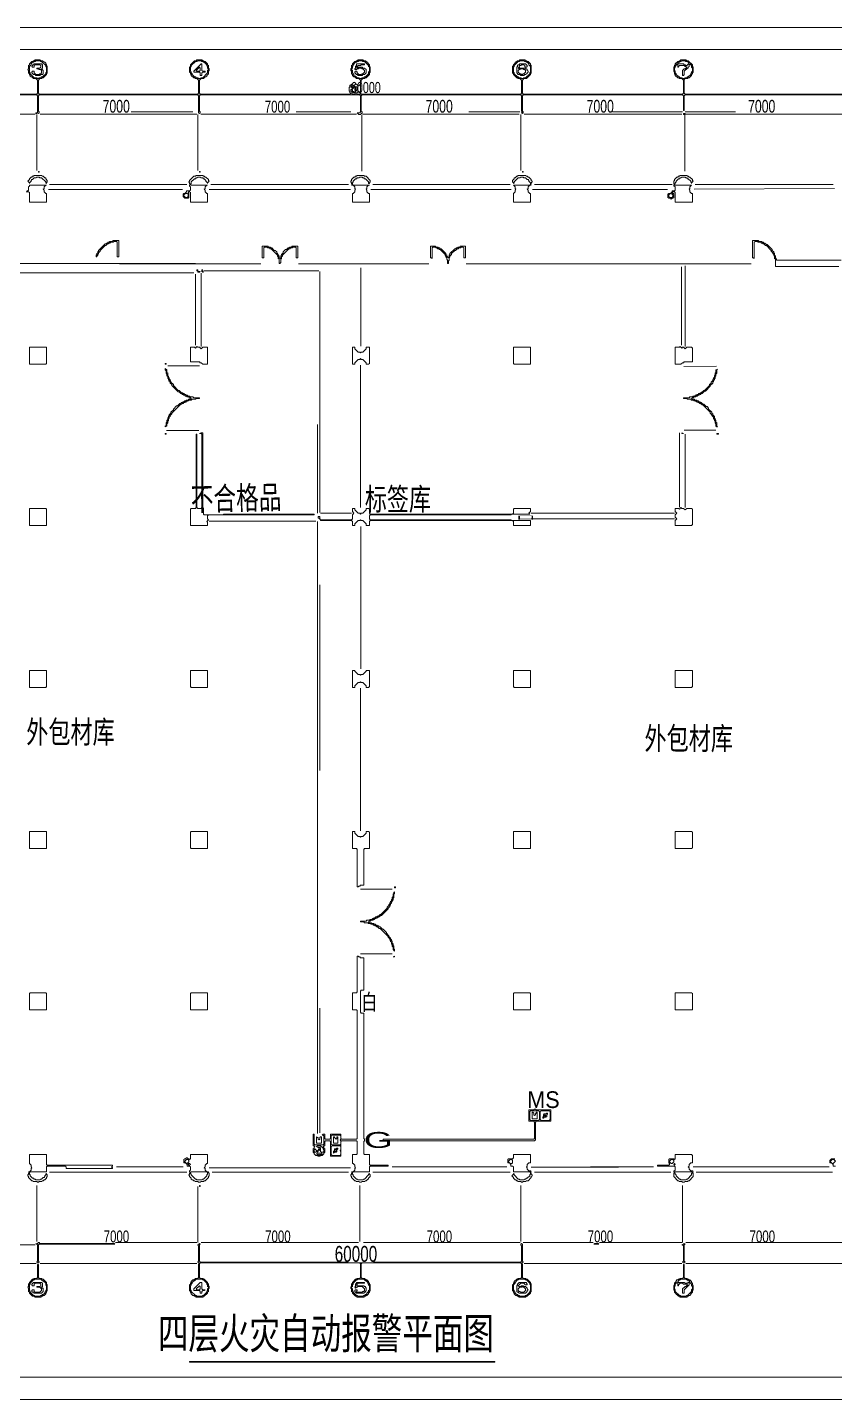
# Model space of a CAD drawing. Extents: x 67 to 3049, y 50 to 1736.
# Drawn here: x 1149 to 2141, y 50 to 1736 of the extents above; entities that cross this region are included whole.
import ezdxf

# ---------------------------------------------------------------- set-up
doc = ezdxf.new("R2010")
doc.units = 0
for name, color, linetype, lineweight in [('OCR_TEXT', 6, 'Continuous', 0), ('TRACE_CURVE', 6, 'Continuous', 0), ('TRACE_STRAIGHT', 5, 'Continuous', 0), ('TRACE_TEXT_SYMBOL', 6, 'Continuous', 0)]:
    doc.layers.add(name, color=color, linetype=linetype, lineweight=lineweight)
doc.styles.add('wqy-unicode', font='wqy-unicode.lff')

msp = doc.modelspace()

# ---------------------------------------------------------------- linework, layer by layer
at = {"layer": 'TRACE_CURVE', "color": 6}
for points in [[(1354, 1695), (1349, 1690), (1349, 1688), (1348, 1687), (1348, 1681), (1349, 1680), (1349, 1679), (1350, 1678), (1350, 1677), (1353, 1674), (1354, 1674), (1355, 1673), (1357, 1673), (1359, 1671), (1359, 1655), (1358, 1654), (1163, 1654), (1162, 1655), (1162, 1671), (1164, 1673), (1166, 1673), (1167, 1674), (1168, 1674), (1172, 1678), (1172, 1679), (1173, 1680), (1173, 1688), (1172, 1689), (1172, 1690), (1171, 1691), (1171, 1692), (1170, 1693), (1169, 1693), (1167, 1695), (1165, 1695), (1164, 1696), (1158, 1696), (1157, 1695), (1156, 1695), (1155, 1694), (1154, 1694), (1151, 1691), (1151, 1690), (1150, 1689), (1150, 1685), (1149, 1684), (1150, 1683), (1150, 1680), (1151, 1679), (1151, 1678), (1152, 1677), (1152, 1676), (1153, 1675), (1154, 1675), (1156, 1673), (1159, 1673), (1161, 1671), (1161, 1655), (1160, 1654), (964, 1654)], [(1561, 1696), (1555, 1696), (1554, 1695), (1553, 1695), (1552, 1694), (1551, 1694), (1548, 1691), (1548, 1690), (1547, 1689), (1547, 1686), (1546, 1685), (1546, 1683), (1547, 1682), (1547, 1679), (1548, 1678), (1548, 1677), (1550, 1675), (1551, 1675), (1553, 1673), (1556, 1673), (1558, 1671), (1558, 1666), (1556, 1664), (1555, 1664), (1553, 1666), (1552, 1666), (1550, 1664), (1549, 1665), (1548, 1665), (1547, 1666), (1546, 1665), (1545, 1665), (1545, 1663), (1544, 1662), (1544, 1658), (1545, 1657), (1545, 1656), (1546, 1655), (1545, 1654), (1361, 1654), (1360, 1655), (1360, 1671), (1362, 1673), (1365, 1673), (1367, 1675), (1368, 1675), (1369, 1676), (1369, 1677), (1371, 1679), (1371, 1682), (1372, 1683), (1372, 1685), (1371, 1686), (1371, 1689), (1370, 1690), (1370, 1691), (1367, 1694), (1366, 1694), (1365, 1695), (1364, 1695), (1363, 1696), (1357, 1696), (1356, 1695), (1354, 1695)], [(1945, 1677), (1948, 1674), (1949, 1674), (1950, 1673), (1953, 1673), (1955, 1671), (1955, 1655), (1954, 1654), (1758, 1654), (1757, 1655), (1757, 1671), (1759, 1673), (1762, 1673), (1767, 1678), (1767, 1679), (1768, 1680), (1768, 1689), (1767, 1690), (1767, 1691), (1764, 1694), (1763, 1694), (1762, 1695), (1761, 1695), (1760, 1696), (1754, 1696), (1753, 1695), (1751, 1695), (1749, 1693), (1748, 1693), (1748, 1692), (1746, 1690), (1746, 1689), (1745, 1688), (1745, 1680), (1746, 1679), (1746, 1678), (1750, 1674), (1751, 1674), (1752, 1673), (1754, 1673), (1756, 1671), (1756, 1655), (1755, 1654), (1559, 1654), (1558, 1655), (1558, 1667), (1559, 1668), (1559, 1671), (1561, 1673), (1563, 1673), (1564, 1674), (1565, 1674), (1569, 1678), (1569, 1680), (1570, 1681), (1570, 1687), (1569, 1688), (1569, 1690), (1567, 1692), (1567, 1693), (1566, 1693), (1564, 1695), (1562, 1695), (1561, 1696)], [(2152, 1654), (1957, 1654), (1956, 1655), (1956, 1672), (1957, 1673), (1960, 1673), (1961, 1674), (1962, 1674), (1965, 1677), (1965, 1678), (1966, 1679), (1966, 1680), (1967, 1681), (1967, 1687), (1966, 1688), (1966, 1690), (1961, 1695), (1959, 1695), (1958, 1696), (1952, 1696), (1951, 1695), (1950, 1695), (1949, 1694), (1948, 1694), (1945, 1691), (1945, 1690), (1944, 1689), (1944, 1688), (1943, 1687), (1943, 1682), (1944, 1681), (1944, 1679), (1945, 1678), (1945, 1677)], [(964, 1653), (1160, 1653), (1161, 1652), (1161, 1631), (1162, 1630), (1163, 1631), (1163, 1632), (1162, 1633), (1162, 1652), (1163, 1653), (1358, 1653), (1359, 1652), (1359, 1631), (1360, 1630), (1361, 1631), (1361, 1632), (1360, 1633), (1360, 1652), (1361, 1653), (1557, 1653), (1558, 1652), (1558, 1632), (1557, 1631), (1554, 1631), (1556, 1629), (1558, 1629), (1560, 1631), (1560, 1632), (1559, 1633), (1559, 1652), (1560, 1653), (1755, 1653), (1756, 1652), (1756, 1633), (1757, 1632), (1756, 1631), (1757, 1630)], [(1757, 1630), (1758, 1631), (1758, 1632), (1757, 1633), (1757, 1652), (1758, 1653), (1954, 1653), (1955, 1652), (1955, 1634), (1956, 1634), (1956, 1652), (1957, 1653), (2152, 1653)], [(2149, 1450), (2070, 1450), (2069, 1451), (2069, 1452), (2068, 1453), (2068, 1455), (2067, 1456), (2067, 1458), (2066, 1459), (2066, 1460), (2064, 1462), (2064, 1463), (2058, 1469), (2057, 1469), (2055, 1471), (2054, 1471), (2053, 1472), (2052, 1472), (2051, 1473), (2048, 1473), (2047, 1474), (2040, 1474), (2040, 1453), (2041, 1453), (2042, 1452), (2042, 1472), (2043, 1473), (2046, 1473), (2047, 1472), (2050, 1472), (2051, 1471), (2052, 1471), (2053, 1470), (2054, 1470), (2056, 1468), (2057, 1468), (2063, 1462), (2063, 1461), (2065, 1459), (2065, 1458), (2066, 1457), (2066, 1456), (2067, 1455), (2067, 1452), (2068, 1451), (2068, 1442), (2146, 1442)], [(1554, 595), (1554, 551), (1553, 550), (1548, 550), (1548, 529), (1553, 529), (1554, 528), (1554, 371), (1553, 370), (1535, 370), (1534, 371), (1534, 376), (1521, 376), (1521, 371), (1520, 370), (1515, 370), (1514, 371), (1514, 376), (1512, 376), (1511, 375), (1512, 375), (1513, 374), (1513, 364), (1512, 363), (1502, 363), (1501, 364), (1501, 376), (1500, 376), (1500, 362), (1501, 362), (1502, 361), (1501, 360), (1501, 359), (1500, 358), (1500, 354), (1501, 353), (1501, 352), (1503, 350), (1505, 350), (1506, 349), (1508, 349), (1509, 350), (1511, 350), (1513, 352), (1513, 353), (1514, 354), (1514, 358), (1513, 359), (1513, 360), (1512, 361), (1513, 362), (1514, 362), (1514, 367), (1515, 368), (1520, 368), (1521, 367), (1521, 349), (1534, 349), (1534, 367), (1535, 368), (1553, 368), (1554, 367), (1554, 352), (1553, 351)], [(1559, 525), (1558, 526), (1558, 552), (1559, 553), (1562, 553), (1562, 593), (1558, 593), (1557, 594), (1556, 594), (1555, 595), (1554, 595)], [(1553, 351), (1548, 351), (1548, 340), (1549, 340), (1551, 338), (1551, 336), (1552, 335), (1551, 334), (1551, 332), (1549, 330), (1547, 330), (1548, 329), (1547, 328), (1547, 327), (1546, 326), (1546, 325), (1547, 324), (1547, 323), (1551, 319), (1552, 319), (1553, 318), (1556, 318), (1557, 317), (1559, 317), (1560, 318), (1563, 318), (1564, 319), (1565, 319), (1567, 321), (1568, 321), (1568, 322), (1570, 324), (1570, 326), (1569, 327), (1569, 328), (1568, 327), (1568, 326), (1563, 321), (1562, 321), (1561, 320), (1555, 320), (1554, 321), (1553, 321), (1549, 325), (1549, 326), (1548, 327), (1548, 329), (1549, 330), (1569, 330), (1569, 336), (1570, 337), (1592, 337), (1592, 338), (1570, 338), (1569, 339), (1569, 351), (1563, 351), (1562, 352), (1562, 367), (1563, 368), (1563, 370), (1562, 371), (1562, 525), (1559, 525)]]:
    msp.add_lwpolyline(points, dxfattribs=at)
for points in [[(1158, 1694), (1159, 1695), (1164, 1695), (1165, 1694), (1166, 1694), (1171, 1689), (1171, 1688), (1172, 1687), (1172, 1681), (1171, 1680), (1171, 1679), (1167, 1675), (1166, 1675), (1165, 1674), (1163, 1674), (1162, 1673), (1161, 1673), (1160, 1674), (1157, 1674), (1152, 1679), (1152, 1680), (1151, 1681), (1151, 1688), (1153, 1690), (1153, 1691), (1155, 1693), (1156, 1693), (1157, 1694)], [(1357, 1694), (1358, 1695), (1362, 1695), (1363, 1694), (1364, 1694), (1365, 1693), (1366, 1693), (1369, 1690), (1369, 1689), (1370, 1688), (1370, 1686), (1371, 1685), (1371, 1684), (1370, 1683), (1370, 1680), (1364, 1674), (1362, 1674), (1361, 1673), (1359, 1673), (1358, 1674), (1356, 1674), (1355, 1675), (1354, 1675), (1351, 1678), (1351, 1679), (1350, 1680), (1350, 1681), (1349, 1682), (1349, 1687), (1350, 1688), (1350, 1689), (1355, 1694)], [(1555, 1694), (1556, 1695), (1560, 1695), (1561, 1694), (1563, 1694), (1568, 1689), (1568, 1688), (1569, 1687), (1569, 1682), (1568, 1681), (1568, 1679), (1564, 1675), (1563, 1675), (1562, 1674), (1560, 1674), (1559, 1673), (1557, 1673), (1556, 1674), (1554, 1674), (1552, 1676), (1551, 1676), (1550, 1677), (1550, 1678), (1548, 1680), (1548, 1683), (1547, 1684), (1547, 1685), (1548, 1686), (1548, 1688), (1549, 1689), (1549, 1690), (1552, 1693), (1553, 1693), (1554, 1694)], [(1753, 1694), (1754, 1695), (1759, 1695), (1760, 1694), (1761, 1694), (1762, 1693), (1763, 1693), (1765, 1691), (1765, 1690), (1767, 1688), (1767, 1681), (1766, 1680), (1766, 1679), (1761, 1674), (1759, 1674), (1758, 1673), (1756, 1673), (1755, 1674), (1753, 1674), (1752, 1675), (1751, 1675), (1747, 1679), (1747, 1680), (1746, 1681), (1746, 1687), (1747, 1688), (1747, 1689), (1752, 1694)], [(1946, 1690), (1947, 1691), (1948, 1690), (1948, 1687), (1949, 1687), (1949, 1688), (1950, 1689), (1956, 1689), (1957, 1688), (1958, 1688), (1959, 1687), (1957, 1685), (1956, 1685), (1954, 1683), (1954, 1677), (1955, 1677), (1956, 1678), (1956, 1682), (1960, 1686), (1961, 1686), (1961, 1687), (1962, 1688), (1962, 1690), (1963, 1691), (1965, 1689), (1965, 1687), (1966, 1686), (1966, 1682), (1965, 1681), (1965, 1680), (1964, 1679), (1964, 1678), (1961, 1675), (1960, 1675), (1959, 1674), (1957, 1674), (1956, 1673), (1954, 1673), (1953, 1674), (1951, 1674), (1949, 1676), (1948, 1676), (1946, 1678), (1946, 1679), (1945, 1680), (1945, 1682), (1944, 1683), (1944, 1686), (1945, 1687), (1945, 1688), (1946, 1689)], [(1952, 1694), (1953, 1695), (1957, 1695), (1958, 1694), (1960, 1694), (1962, 1692), (1959, 1689), (1958, 1689), (1957, 1690), (1956, 1690), (1955, 1691), (1949, 1691), (1948, 1692), (1949, 1693), (1950, 1693), (1951, 1694)], [(1546, 1663), (1547, 1664), (1548, 1663), (1547, 1662)], [(1546, 1659), (1547, 1660), (1548, 1659), (1548, 1658), (1547, 1657), (1546, 1658)], [(1549, 1657), (1550, 1657), (1552, 1655), (1551, 1654), (1548, 1654), (1547, 1655)], [(1548, 1662), (1549, 1663), (1550, 1662), (1549, 1661)], [(1551, 1662), (1552, 1663), (1553, 1663), (1554, 1662), (1554, 1659), (1553, 1658), (1552, 1658), (1551, 1659)], [(1555, 1657), (1556, 1657), (1558, 1655), (1557, 1654), (1554, 1654), (1553, 1655)], [(1362, 1238), (1361, 1237), (1360, 1237), (1362, 1237), (1363, 1236), (1363, 1146), (1362, 1145), (1358, 1145), (1357, 1146), (1357, 1236), (1356, 1236), (1356, 1146), (1355, 1145), (1350, 1145), (1349, 1144), (1349, 1124), (1370, 1124), (1370, 1128), (1369, 1129), (1371, 1131), (1370, 1132), (1370, 1136), (1371, 1137), (1501, 1137), (1501, 1138), (1390, 1138), (1389, 1137), (1366, 1137), (1365, 1138), (1365, 1145), (1364, 1146), (1364, 1238)], [(1522, 374), (1523, 375), (1533, 375), (1534, 374), (1534, 370), (1533, 369), (1534, 368), (1534, 364), (1533, 363), (1523, 363), (1522, 364)], [(1501, 357), (1502, 358), (1504, 356), (1504, 355), (1503, 354), (1502, 354), (1501, 355)], [(1504, 361), (1505, 362), (1509, 362), (1512, 359), (1512, 358), (1513, 357), (1513, 355), (1512, 354), (1510, 354), (1509, 355), (1509, 359), (1508, 360), (1507, 359), (1506, 360), (1505, 360)], [(1504, 355), (1505, 356), (1506, 355), (1505, 354)], [(1506, 357), (1507, 358), (1508, 357), (1507, 356)], [(1522, 361), (1523, 362), (1533, 362), (1534, 361), (1534, 357), (1533, 356), (1534, 355), (1534, 351), (1533, 350), (1523, 350), (1522, 351)], [(1504, 352), (1505, 353), (1510, 353), (1511, 352), (1510, 351), (1508, 351), (1507, 350), (1506, 351), (1505, 351)]]:
    msp.add_lwpolyline(points, close=True, dxfattribs=at)
at = {"layer": 'TRACE_STRAIGHT', "color": 5}
for p, q in [((68.1, 1735.9), (3046.9, 1735.9)), ((138.1, 1708.7), (3020.6, 1708.7)), ((964.4, 1629.3), (1158.1, 1629.3)), ((1160, 1629), (1160, 1560)), ((1164.4, 1629.3), (1356.9, 1629.3)), ((1276, 1632), (1352, 1632)), ((1358, 1629), (1358, 1560)), ((1361.9, 1629.3), (1553.1, 1629.3)), ((1479, 1632), (1546, 1632)), ((1559.7, 1627.9), (1559.7, 1559.1)), ((1560.6, 1629.3), (1753.1, 1629.3)), ((1691, 1632), (1754, 1632)), ((1755, 1629), (1755, 1560)), ((1759.4, 1629.3), (1953.1, 1629.3)), ((1868, 1632), (1954, 1632)), ((1956.7, 1627.9), (1956.7, 1559.1)), ((1957, 1632), (2019, 1632)), ((1958.1, 1629.3), (2150.6, 1629.3)), ((1174.4, 1536.6), (1339.4, 1536.6)), ((1175.6, 1543.1), (1344.4, 1543.1)), ((1371.9, 1536.6), (1545.6, 1536.6)), ((1374, 1543), (1434, 1543)), ((1374.4, 1543.1), (1543.1, 1543)), ((1570.6, 1536.6), (1743.1, 1536.6)), ((1573.1, 1543), (1741.9, 1543.1)), ((1769.4, 1536.6), (1935.6, 1536.6)), ((1771.9, 1543.1), (1939.4, 1543.1)), ((1903, 1543), (1941, 1543)), ((1968.1, 1537), (2140.6, 1537.8)), ((1969.4, 1542.9), (2138.1, 1543.1)), ((2097, 1543), (2139, 1543)), ((968, 1446), (1355, 1446)), ((969.4, 1434.3), (1353.1, 1434.3)), ((1261.9, 1445.5), (1435.6, 1445.5)), ((1362, 1434), (1362, 1344)), ((1365.6, 1437), (1506.9, 1437)), ((1481.9, 1445.5), (1641.9, 1445.5)), ((1508, 1436), (1508, 1140)), ((1558.3, 1344.1), (1558.4, 1440.4)), ((1688.1, 1445.5), (2038.1, 1445.5)), ((1952.6, 1441.6), (1952.6, 1345.4)), ((1957, 1443), (1957, 1344)), ((1355.1, 1432.9), (1355.1, 1345.4)), ((1321, 1320), (1360, 1320)), ((1558, 1321), (1558, 1146)), ((1955.6, 1319.5), (1995.6, 1319.6)), ((1505, 1248), (1505, 1139)), ((1319.4, 1240.5), (1359.4, 1240.6)), ((1950.1, 1237.9), (1950.2, 1146.6)), ((1956, 1241), (1995, 1241)), ((1957, 1236), (1957, 1146)), ((1509, 1139), (1547, 1139)), ((1768, 1139), (1944, 1139)), ((1768, 1132), (1944, 1132)), ((1371.9, 1129.3), (1503.1, 1129.3)), ((1505, 1129), (1505, 377)), ((1558.3, 947.9), (1558.3, 1122.9)), ((1508, 1051), (1508, 823)), ((1558, 924), (1558, 749)), ((1558, 677), (1597, 677)), ((1558.1, 597.7), (1596.9, 597.7)), ((1508, 531), (1508, 378)), ((1175.6, 329.4), (1344.4, 329.3)), ((1258, 336), (1340, 336)), ((1371.9, 334.7), (1545.6, 334.7)), ((1375.6, 329.3), (1543.1, 329.3)), ((1573.1, 329.3), (1741.9, 329.3)), ((1597, 336), (1738, 336)), ((1768, 335.5), (1875, 335.5)), ((1771.9, 329.4), (1939.4, 329.3)), ((1840.6, 336.2), (1918.1, 336.2)), ((1967, 336), (2134, 336)), ((1970.6, 329.3), (2138.1, 329.3)), ((1160.1, 312.9), (1160.2, 244.1)), ((1358, 312), (1358, 243)), ((1557, 312.9), (1557.1, 244.1)), ((1755.1, 312.9), (1755.2, 244.1)), ((1954, 313), (1954, 243)), ((964.4, 240.1), (1158.1, 240.1)), ((1256.9, 243.1), (1356.9, 243.2)), ((1362, 243), (1442, 243)), ((1363.1, 243.1), (1555.6, 243.1)), ((1561.9, 243.1), (1754.4, 243.1)), ((1758, 243), (1844, 243)), ((1851.9, 243.1), (1953.1, 243.2)), ((1958.1, 243.1), (2150.6, 243.1)), ((964.4, 217.4), (1159.4, 217.4)), ((1164.4, 217.4), (1356.9, 217.4)), ((1759.4, 217.4), (1953.1, 217.4)), ((1958.1, 217.4), (2150.6, 217.4)), ((93.1, 77.7), (3020.6, 77.7)), ((68.1, 50.1), (3046.9, 50.1))]:
    msp.add_line(p, q, dxfattribs=at)
at = {"layer": 'TRACE_TEXT_SYMBOL', "color": 6}
for points in [[(1157, 1691), (1156, 1690), (1155, 1690), (1155, 1689), (1154, 1688), (1155, 1687), (1157, 1687), (1157, 1689), (1158, 1690), (1164, 1690), (1165, 1689), (1165, 1687), (1164, 1686), (1160, 1686), (1160, 1685), (1162, 1685), (1163, 1684), (1165, 1684), (1166, 1683), (1166, 1680), (1165, 1679), (1164, 1679), (1163, 1678), (1159, 1678), (1157, 1680), (1157, 1682), (1155, 1682), (1154, 1681), (1154, 1680), (1156, 1678), (1158, 1678), (1159, 1677), (1164, 1677), (1165, 1678), (1167, 1678), (1168, 1679), (1168, 1683), (1166, 1685), (1167, 1686), (1167, 1690), (1166, 1691)], [(1362, 1691), (1353, 1682), (1353, 1681), (1360, 1681), (1361, 1680), (1361, 1677), (1363, 1677), (1363, 1680), (1364, 1681), (1367, 1681), (1367, 1682), (1364, 1682), (1363, 1683), (1363, 1691)], [(1360, 1687), (1361, 1686), (1361, 1683), (1360, 1682), (1357, 1682), (1356, 1683)], [(1553, 1691), (1553, 1689), (1552, 1688), (1552, 1686), (1551, 1685), (1551, 1684), (1553, 1684), (1554, 1685), (1555, 1685), (1556, 1686), (1559, 1686), (1560, 1685), (1561, 1685), (1563, 1683), (1563, 1681), (1561, 1679), (1560, 1679), (1559, 1678), (1556, 1678), (1554, 1680), (1554, 1681), (1553, 1682), (1552, 1682), (1551, 1681), (1551, 1680), (1553, 1678), (1554, 1678), (1555, 1677), (1560, 1677), (1561, 1678), (1563, 1678), (1565, 1680), (1565, 1684), (1563, 1686), (1561, 1686), (1560, 1687), (1555, 1687), (1554, 1688), (1555, 1689), (1558, 1689), (1559, 1690), (1563, 1690), (1563, 1691)], [(1553, 1687), (1554, 1688), (1555, 1687), (1554, 1686)], [(1754, 1691), (1753, 1690), (1752, 1690), (1751, 1689), (1751, 1688), (1750, 1687), (1750, 1680), (1752, 1678), (1754, 1678), (1755, 1677), (1759, 1677), (1760, 1678), (1761, 1678), (1762, 1679), (1763, 1679), (1763, 1680), (1764, 1681), (1764, 1682), (1763, 1683), (1763, 1684), (1762, 1685), (1761, 1685), (1760, 1686), (1761, 1687), (1762, 1687), (1763, 1688), (1763, 1689), (1761, 1691)], [(1752, 1686), (1753, 1687), (1754, 1686), (1753, 1685)], [(1755, 1689), (1756, 1690), (1759, 1690), (1760, 1689), (1760, 1688), (1761, 1687), (1760, 1686), (1754, 1686), (1753, 1687), (1753, 1688), (1754, 1689)], [(1754, 1684), (1755, 1685), (1758, 1685), (1759, 1684), (1760, 1684), (1761, 1683), (1761, 1681), (1759, 1679), (1758, 1679), (1757, 1678), (1756, 1678), (1755, 1679), (1754, 1679), (1752, 1681), (1752, 1683), (1753, 1684)], [(1159, 1631), (1160, 1631), (1160, 1630), (1159, 1630)], [(1955, 1630), (1957, 1630), (1957, 1629), (1955, 1629)], [(1157, 1554), (1156, 1553), (1155, 1553), (1154, 1552), (1153, 1552), (1151, 1550), (1151, 1549), (1149, 1547), (1151, 1545), (1151, 1544), (1151, 1545), (1153, 1547), (1153, 1548), (1154, 1549), (1155, 1549), (1157, 1551), (1159, 1551), (1160, 1552), (1163, 1552), (1164, 1551), (1166, 1551), (1171, 1546), (1171, 1545), (1172, 1544), (1172, 1545), (1173, 1546), (1173, 1548), (1171, 1550), (1171, 1551), (1170, 1551), (1168, 1553), (1167, 1553), (1166, 1554)], [(1162, 1559), (1163, 1559), (1163, 1558), (1162, 1558)], [(1360, 1559), (1361, 1559), (1361, 1558), (1360, 1558)], [(1554, 1554), (1553, 1553), (1552, 1553), (1551, 1552), (1550, 1552), (1547, 1549), (1547, 1548), (1546, 1547), (1546, 1546), (1547, 1545), (1547, 1544), (1548, 1543), (1547, 1542), (1549, 1542), (1551, 1540), (1551, 1538), (1552, 1537), (1551, 1536), (1551, 1534), (1549, 1532), (1548, 1532), (1548, 1521), (1569, 1521), (1569, 1532), (1568, 1532), (1566, 1534), (1566, 1536), (1565, 1537), (1566, 1538), (1566, 1540), (1568, 1542), (1569, 1542), (1549, 1542), (1548, 1543), (1548, 1545), (1549, 1546), (1549, 1547), (1552, 1550), (1553, 1550), (1554, 1551), (1556, 1551), (1557, 1552), (1560, 1552), (1561, 1551), (1562, 1551), (1563, 1550), (1564, 1550), (1568, 1546), (1568, 1544), (1569, 1544), (1569, 1545), (1570, 1546), (1570, 1548), (1565, 1553), (1563, 1553), (1562, 1554)], [(1752, 1554), (1751, 1553), (1750, 1553), (1748, 1551), (1747, 1551), (1747, 1550), (1745, 1548), (1745, 1546), (1746, 1545), (1746, 1544), (1747, 1545), (1747, 1546), (1752, 1551), (1754, 1551), (1755, 1552), (1758, 1552), (1759, 1551), (1761, 1551), (1763, 1549), (1764, 1549), (1765, 1548), (1765, 1547), (1767, 1545), (1767, 1543), (1766, 1542), (1746, 1542), (1748, 1540), (1748, 1538), (1749, 1537), (1748, 1536), (1748, 1534), (1746, 1532), (1746, 1521), (1767, 1521), (1767, 1532), (1766, 1532), (1764, 1534), (1764, 1536), (1763, 1537), (1764, 1538), (1764, 1540), (1766, 1542), (1768, 1542), (1767, 1543), (1768, 1544), (1768, 1545), (1769, 1546), (1769, 1547), (1768, 1548), (1768, 1549), (1765, 1552), (1764, 1552), (1763, 1553), (1762, 1553), (1761, 1554)], [(1757, 1559), (1758, 1559), (1758, 1558), (1757, 1558)], [(1343, 1532), (1345, 1532), (1346, 1531), (1346, 1528), (1345, 1527), (1343, 1527), (1341, 1529), (1341, 1530)], [(1939, 1532), (1940, 1532), (1942, 1530), (1942, 1528), (1941, 1527), (1938, 1527), (1937, 1528), (1937, 1530)], [(1254, 1474), (1253, 1473), (1250, 1473), (1249, 1472), (1248, 1472), (1247, 1471), (1246, 1471), (1245, 1470), (1244, 1470), (1236, 1462), (1236, 1461), (1235, 1460), (1235, 1459), (1234, 1458), (1234, 1457), (1233, 1456), (1233, 1454), (1234, 1454), (1234, 1455), (1235, 1456), (1235, 1457), (1236, 1458), (1236, 1459), (1238, 1461), (1238, 1462), (1244, 1468), (1245, 1468), (1247, 1470), (1248, 1470), (1249, 1471), (1250, 1471), (1251, 1472), (1254, 1472), (1255, 1473), (1258, 1473), (1259, 1472), (1259, 1454), (1261, 1454), (1261, 1474)], [(1437, 1467), (1437, 1453), (1439, 1453), (1439, 1465), (1440, 1466), (1443, 1466), (1444, 1465), (1446, 1465), (1447, 1464), (1448, 1464), (1456, 1456), (1456, 1455), (1457, 1454), (1457, 1452), (1458, 1451), (1458, 1446), (1459, 1446), (1460, 1447), (1460, 1451), (1461, 1452), (1461, 1454), (1462, 1455), (1462, 1456), (1470, 1464), (1471, 1464), (1472, 1465), (1474, 1465), (1475, 1466), (1478, 1466), (1479, 1465), (1479, 1453), (1481, 1453), (1481, 1467), (1474, 1467), (1473, 1466), (1471, 1466), (1470, 1465), (1469, 1465), (1467, 1463), (1466, 1463), (1463, 1460), (1463, 1459), (1461, 1457), (1461, 1456), (1460, 1455), (1460, 1453), (1459, 1452), (1458, 1453), (1458, 1455), (1457, 1456), (1457, 1457), (1455, 1459), (1455, 1460), (1453, 1462), (1452, 1462), (1449, 1465), (1448, 1465), (1447, 1466), (1445, 1466), (1444, 1467)], [(1644, 1467), (1644, 1453), (1645, 1453), (1646, 1452), (1646, 1465), (1647, 1466), (1650, 1466), (1651, 1465), (1652, 1465), (1653, 1464), (1654, 1464), (1655, 1463), (1656, 1463), (1662, 1457), (1662, 1456), (1663, 1455), (1663, 1454), (1664, 1453), (1664, 1451), (1665, 1450), (1665, 1446), (1666, 1446), (1666, 1449), (1667, 1450), (1667, 1453), (1668, 1454), (1668, 1455), (1670, 1457), (1670, 1458), (1674, 1462), (1675, 1462), (1677, 1464), (1678, 1464), (1679, 1465), (1681, 1465), (1682, 1466), (1684, 1466), (1685, 1465), (1685, 1453), (1687, 1453), (1687, 1467), (1681, 1467), (1680, 1466), (1678, 1466), (1677, 1465), (1676, 1465), (1675, 1464), (1674, 1464), (1668, 1458), (1668, 1457), (1667, 1456), (1667, 1454), (1666, 1453), (1664, 1455), (1664, 1456), (1663, 1457), (1663, 1458), (1657, 1464), (1656, 1464), (1655, 1465), (1654, 1465), (1653, 1466), (1651, 1466), (1650, 1467)], [(1357, 1438), (1358, 1438), (1358, 1437), (1357, 1437)], [(1358, 1436), (1358, 1435), (1360, 1435), (1361, 1436)], [(1363, 1438), (1363, 1436), (1364, 1435), (1365, 1435), (1363, 1437), (1364, 1438)], [(1151, 1343), (1151, 1322), (1171, 1322), (1172, 1323), (1172, 1343)], [(1357, 1344), (1355, 1342), (1354, 1343), (1349, 1343), (1349, 1325), (1360, 1325), (1361, 1324), (1362, 1324), (1364, 1322), (1370, 1322), (1370, 1343), (1364, 1343), (1362, 1341), (1360, 1343), (1358, 1343)], [(1548, 1343), (1548, 1322), (1551, 1322), (1551, 1324), (1555, 1328), (1557, 1328), (1558, 1329), (1559, 1328), (1561, 1328), (1565, 1324), (1565, 1322), (1568, 1322), (1569, 1323), (1569, 1343), (1565, 1343), (1565, 1341), (1561, 1337), (1559, 1337), (1558, 1336), (1557, 1337), (1555, 1337), (1551, 1341), (1551, 1343)], [(1746, 1343), (1746, 1323), (1747, 1322), (1767, 1322), (1767, 1343)], [(1951, 1344), (1950, 1343), (1945, 1343), (1945, 1322), (1952, 1322), (1954, 1324), (1955, 1324), (1956, 1325), (1966, 1325), (1966, 1342), (1965, 1343), (1959, 1343), (1957, 1341), (1955, 1343), (1954, 1343), (1953, 1342)], [(1318, 1323), (1319, 1323), (1319, 1322), (1318, 1322)], [(1318, 1237), (1319, 1237), (1319, 1236), (1318, 1236)], [(1953, 1238), (1953, 1237), (1955, 1237), (1954, 1237)], [(1996, 1237), (1998, 1237), (1998, 1236), (1996, 1236)], [(1151, 1145), (1151, 1124), (1172, 1124), (1172, 1144), (1171, 1145)], [(1548, 1145), (1548, 1141), (1550, 1139), (1548, 1137), (1548, 1132), (1547, 1131), (1509, 1131), (1508, 1132), (1508, 1135), (1506, 1135), (1506, 1133), (1507, 1133), (1509, 1131), (1509, 1130), (1547, 1130), (1548, 1129), (1548, 1124), (1551, 1124), (1551, 1126), (1555, 1130), (1557, 1130), (1558, 1131), (1559, 1130), (1561, 1130), (1565, 1126), (1565, 1124), (1569, 1124), (1569, 1129), (1570, 1130), (1745, 1130), (1746, 1129), (1746, 1124), (1767, 1124), (1767, 1130), (1744, 1130), (1743, 1131), (1570, 1131), (1569, 1132), (1569, 1136), (1570, 1137), (1743, 1137), (1744, 1138), (1766, 1138), (1765, 1139), (1767, 1141), (1767, 1145), (1747, 1145), (1746, 1144), (1746, 1139), (1745, 1138), (1570, 1138), (1569, 1139), (1569, 1144), (1568, 1145), (1565, 1145), (1565, 1143), (1561, 1139), (1559, 1139), (1558, 1138), (1557, 1139), (1555, 1139), (1551, 1143), (1551, 1145)], [(1952, 1146), (1950, 1144), (1949, 1145), (1945, 1145), (1945, 1141), (1947, 1139), (1945, 1137), (1945, 1134), (1947, 1132), (1945, 1130), (1945, 1124), (1965, 1124), (1966, 1125), (1966, 1144), (1965, 1145), (1959, 1145), (1957, 1143), (1955, 1145), (1953, 1145)], [(1151, 946), (1151, 925), (1171, 925), (1172, 926), (1172, 946)], [(1349, 946), (1349, 926), (1350, 925), (1370, 925), (1370, 946)], [(1548, 946), (1548, 925), (1551, 925), (1551, 927), (1555, 931), (1557, 931), (1558, 932), (1559, 931), (1561, 931), (1565, 927), (1565, 925), (1568, 925), (1569, 926), (1569, 946), (1565, 946), (1565, 945), (1561, 941), (1559, 941), (1558, 940), (1557, 941), (1555, 941), (1551, 945), (1551, 946)], [(1746, 946), (1746, 926), (1747, 925), (1767, 925), (1767, 946)], [(1945, 946), (1945, 925), (1965, 925), (1966, 926), (1966, 946)], [(1151, 748), (1151, 727), (1172, 727), (1172, 748)], [(1350, 748), (1349, 747), (1349, 728), (1350, 727), (1370, 727), (1370, 748)], [(1548, 748), (1548, 727), (1553, 727), (1554, 726), (1554, 680), (1555, 680), (1556, 681), (1557, 681), (1558, 682), (1562, 682), (1562, 726), (1563, 727), (1569, 727), (1569, 747), (1568, 748), (1565, 748), (1565, 746), (1561, 742), (1559, 742), (1558, 741), (1557, 742), (1555, 742), (1551, 746), (1551, 748)], [(1746, 748), (1746, 727), (1767, 727), (1767, 748)], [(1945, 748), (1945, 727), (1965, 727), (1966, 728), (1966, 747), (1965, 748)], [(1600, 680), (1601, 680), (1601, 679), (1600, 679)], [(1600, 595), (1599, 594), (1598, 594), (1600, 594)], [(1152, 550), (1151, 549), (1151, 529), (1172, 529), (1172, 549), (1171, 550)], [(1350, 550), (1349, 549), (1349, 529), (1370, 529), (1370, 550)], [(1747, 550), (1746, 549), (1746, 529), (1767, 529), (1767, 549), (1766, 550)], [(1945, 550), (1945, 529), (1966, 529), (1966, 549), (1965, 550)], [(1772, 407), (1771, 406), (1765, 406), (1765, 392), (1771, 392), (1772, 391), (1772, 371), (1771, 370), (1586, 370), (1586, 368), (1772, 368), (1773, 369), (1773, 391), (1774, 392), (1792, 392), (1792, 406), (1774, 406), (1773, 407)], [(1766, 404), (1767, 405), (1777, 405), (1778, 404), (1778, 394), (1777, 393), (1767, 393), (1766, 394)], [(1779, 404), (1780, 405), (1790, 405), (1791, 404), (1791, 394), (1790, 393), (1780, 393), (1779, 394)], [(1769, 403), (1769, 395), (1775, 395), (1775, 403), (1774, 403), (1774, 402), (1773, 401), (1773, 400), (1772, 399), (1771, 400), (1771, 402), (1770, 403)], [(1787, 402), (1786, 401), (1784, 401), (1783, 400), (1783, 398), (1782, 397), (1782, 396), (1783, 396), (1784, 397), (1786, 397), (1787, 398), (1787, 400), (1788, 401), (1788, 402)], [(1784, 399), (1785, 400), (1786, 399), (1785, 398)], [(1504, 373), (1504, 365), (1510, 365), (1510, 373), (1509, 373), (1508, 372), (1508, 370), (1507, 369), (1506, 370), (1506, 372), (1505, 372)], [(1525, 373), (1525, 365), (1530, 365), (1530, 373), (1529, 373), (1529, 371), (1528, 370), (1526, 372), (1526, 373)], [(1529, 359), (1528, 358), (1526, 358), (1526, 356), (1525, 355), (1525, 353), (1526, 354), (1528, 354), (1529, 355), (1529, 357), (1530, 358), (1530, 359)], [(1526, 356), (1527, 357), (1528, 357), (1529, 356), (1528, 355), (1527, 355)], [(1349, 351), (1349, 346), (1348, 345), (1347, 346), (1346, 346), (1345, 347), (1344, 347), (1343, 346), (1342, 346), (1341, 345), (1341, 341), (1343, 341), (1345, 339), (1345, 337), (1348, 337), (1349, 336), (1349, 332), (1348, 331), (1348, 330), (1349, 329), (1348, 328), (1348, 327), (1347, 326), (1348, 325), (1348, 324), (1350, 322), (1350, 321), (1351, 320), (1352, 320), (1353, 319), (1354, 319), (1355, 318), (1358, 318), (1359, 317), (1361, 317), (1362, 318), (1365, 318), (1366, 319), (1367, 319), (1371, 323), (1371, 324), (1372, 325), (1372, 328), (1371, 329), (1371, 330), (1369, 330), (1367, 332), (1367, 334), (1366, 335), (1367, 336), (1367, 338), (1369, 340), (1370, 340), (1370, 351)], [(1344, 345), (1346, 345), (1347, 344), (1347, 342), (1345, 340), (1344, 340), (1342, 342), (1342, 343)], [(1346, 339), (1347, 340), (1348, 340), (1349, 339), (1348, 338), (1347, 338)], [(1746, 351), (1746, 347), (1745, 346), (1740, 346), (1739, 345), (1739, 341), (1741, 341), (1743, 339), (1743, 337), (1745, 337), (1746, 336), (1746, 330), (1766, 330), (1767, 329), (1767, 327), (1766, 326), (1766, 325), (1763, 322), (1762, 322), (1761, 321), (1760, 321), (1759, 320), (1754, 320), (1753, 321), (1752, 321), (1747, 326), (1747, 327), (1746, 328), (1746, 327), (1744, 325), (1746, 323), (1746, 322), (1748, 320), (1749, 320), (1750, 319), (1751, 319), (1752, 318), (1755, 318), (1756, 317), (1757, 317), (1758, 318), (1761, 318), (1762, 319), (1764, 319), (1768, 323), (1768, 324), (1769, 325), (1769, 326), (1768, 327), (1768, 328), (1767, 329), (1768, 330), (1767, 331), (1765, 331), (1763, 333), (1763, 335), (1762, 336), (1763, 337), (1763, 339), (1765, 341), (1767, 341), (1767, 351)], [(1742, 345), (1744, 345), (1745, 344), (1745, 341), (1744, 340), (1742, 340), (1740, 342), (1740, 343)], [(1945, 351), (1945, 346), (1944, 345), (1943, 346), (1938, 346), (1937, 345), (1937, 341), (1938, 340), (1938, 339), (1937, 338), (1923, 338), (1923, 337), (1944, 337), (1945, 336), (1945, 332), (1944, 331), (1943, 331), (1943, 330), (1944, 329), (1943, 328), (1943, 324), (1948, 319), (1949, 319), (1950, 318), (1953, 318), (1954, 317), (1956, 317), (1957, 318), (1960, 318), (1961, 319), (1962, 319), (1967, 324), (1967, 328), (1966, 329), (1967, 330), (1966, 331), (1964, 331), (1962, 333), (1962, 335), (1961, 336), (1962, 337), (1962, 339), (1964, 341), (1966, 341), (1966, 350), (1965, 351)], [(1940, 345), (1942, 345), (1943, 344), (1943, 342), (1941, 340), (1940, 340), (1938, 342), (1938, 343)], [(1943, 339), (1944, 340), (1945, 339), (1944, 338)], [(2138, 345), (2140, 345), (2142, 343), (2139, 340), (2138, 340), (2136, 342), (2136, 343)], [(1349, 329), (1350, 330), (1369, 330), (1370, 329), (1370, 327), (1369, 326), (1369, 325), (1365, 321), (1364, 321), (1363, 320), (1357, 320), (1356, 321), (1355, 321), (1350, 326), (1350, 327), (1349, 328)], [(1944, 329), (1945, 330), (1965, 330), (1966, 329), (1965, 328), (1965, 326), (1960, 321), (1959, 321), (1958, 320), (1952, 320), (1951, 321), (1950, 321), (1946, 325), (1946, 326), (1945, 327), (1945, 328)], [(1360, 313), (1361, 313), (1361, 312), (1360, 312)], [(1162, 243), (1160, 241), (1159, 242), (1161, 240), (1161, 220), (1160, 219), (1161, 218), (1162, 218), (1163, 219), (1162, 220), (1162, 240), (1163, 241), (1256, 241), (1255, 242), (1164, 242), (1163, 243)], [(1846, 242), (1845, 241), (1851, 241), (1850, 242)], [(1956, 242), (1954, 240), (1953, 240), (1954, 240), (1955, 239), (1955, 220), (1954, 219), (1955, 218), (1956, 218), (1957, 219), (1956, 220), (1956, 240), (1957, 241)], [(1161, 216), (1161, 200), (1160, 199), (1157, 199), (1156, 198), (1155, 198), (1151, 194), (1151, 193), (1150, 192), (1150, 189), (1149, 188), (1150, 187), (1150, 183), (1151, 182), (1151, 181), (1155, 177), (1157, 177), (1158, 176), (1165, 176), (1166, 177), (1167, 177), (1168, 178), (1169, 178), (1171, 180), (1171, 181), (1172, 182), (1172, 183), (1173, 184), (1173, 191), (1172, 192), (1172, 194), (1168, 198), (1167, 198), (1166, 199), (1163, 199), (1162, 200), (1162, 216)], [(1955, 216), (1955, 200), (1954, 199), (1951, 199), (1950, 198), (1949, 198), (1948, 197), (1947, 197), (1946, 196), (1946, 195), (1944, 193), (1944, 191), (1943, 190), (1943, 185), (1944, 184), (1944, 182), (1946, 180), (1946, 179), (1947, 179), (1949, 177), (1950, 177), (1951, 176), (1959, 176), (1960, 177), (1961, 177), (1962, 178), (1963, 178), (1964, 179), (1964, 180), (1966, 182), (1966, 184), (1967, 185), (1967, 190), (1966, 191), (1966, 193), (1965, 194), (1965, 195), (1963, 197), (1962, 197), (1961, 198), (1960, 198), (1959, 199), (1957, 199), (1956, 200), (1956, 216)], [(1157, 197), (1158, 198), (1165, 198), (1167, 196), (1168, 196), (1171, 193), (1171, 191), (1172, 190), (1172, 185), (1171, 184), (1171, 183), (1170, 182), (1170, 181), (1168, 179), (1167, 179), (1166, 178), (1165, 178), (1164, 177), (1158, 177), (1157, 178), (1156, 178), (1152, 182), (1152, 183), (1151, 184), (1151, 191), (1152, 192), (1152, 193), (1156, 197)], [(1156, 194), (1154, 192), (1154, 191), (1155, 190), (1157, 190), (1157, 192), (1158, 193), (1164, 193), (1165, 192), (1165, 190), (1164, 189), (1160, 189), (1160, 188), (1164, 188), (1166, 186), (1166, 184), (1164, 182), (1158, 182), (1157, 183), (1157, 185), (1155, 185), (1154, 184), (1154, 183), (1155, 182), (1156, 182), (1157, 181), (1166, 181), (1168, 183), (1168, 187), (1167, 187), (1166, 188), (1167, 189), (1167, 193), (1166, 194)], [(1356, 198), (1363, 198), (1364, 197), (1365, 197), (1369, 193), (1369, 192), (1370, 191), (1370, 189), (1371, 188), (1371, 187), (1370, 186), (1370, 184), (1369, 183), (1369, 182), (1365, 178), (1364, 178), (1363, 177), (1357, 177), (1356, 178), (1355, 178), (1350, 183), (1350, 184), (1349, 185), (1349, 190), (1350, 191), (1350, 192), (1351, 193), (1351, 194), (1353, 196), (1354, 196)], [(1361, 194), (1353, 186), (1353, 184), (1360, 184), (1361, 183), (1361, 181), (1363, 181), (1363, 183), (1364, 184), (1366, 184), (1367, 185), (1364, 185), (1363, 186), (1363, 194)], [(1360, 190), (1361, 189), (1361, 186), (1360, 185), (1357, 185), (1356, 186)], [(1554, 197), (1555, 198), (1562, 198), (1564, 196), (1565, 196), (1567, 194), (1567, 193), (1568, 192), (1568, 191), (1569, 190), (1569, 185), (1568, 184), (1568, 183), (1566, 181), (1566, 180), (1565, 179), (1564, 179), (1563, 178), (1562, 178), (1561, 177), (1555, 177), (1554, 178), (1553, 178), (1549, 182), (1549, 183), (1548, 184), (1548, 186), (1547, 187), (1547, 188), (1548, 189), (1548, 191), (1549, 192), (1549, 193), (1553, 197)], [(1553, 194), (1553, 193), (1552, 192), (1552, 189), (1551, 188), (1552, 187), (1553, 188), (1554, 188), (1555, 189), (1560, 189), (1563, 186), (1563, 184), (1562, 183), (1561, 183), (1560, 182), (1554, 182), (1553, 183), (1554, 184), (1554, 185), (1552, 185), (1551, 184), (1551, 183), (1553, 181), (1562, 181), (1563, 182), (1564, 182), (1564, 183), (1565, 184), (1565, 187), (1564, 188), (1564, 189), (1563, 189), (1562, 190), (1554, 190), (1553, 191), (1555, 193), (1563, 193), (1563, 194)], [(1752, 197), (1753, 198), (1760, 198), (1761, 197), (1762, 197), (1766, 193), (1766, 192), (1767, 191), (1767, 184), (1766, 183), (1766, 182), (1762, 178), (1761, 178), (1760, 177), (1754, 177), (1753, 178), (1752, 178), (1751, 179), (1750, 179), (1748, 181), (1748, 182), (1747, 183), (1747, 184), (1746, 185), (1746, 191), (1748, 193), (1748, 194), (1751, 197)], [(1753, 194), (1751, 192), (1751, 191), (1750, 190), (1750, 183), (1751, 182), (1752, 182), (1753, 181), (1761, 181), (1763, 183), (1763, 184), (1764, 185), (1763, 186), (1763, 187), (1761, 189), (1759, 189), (1758, 190), (1756, 190), (1755, 189), (1753, 189), (1752, 190), (1755, 193), (1759, 193), (1760, 192), (1760, 191), (1763, 191), (1763, 192), (1762, 193), (1762, 194)], [(1756, 188), (1757, 189), (1758, 188), (1759, 188), (1761, 186), (1761, 184), (1759, 182), (1755, 182), (1754, 183), (1753, 183), (1752, 184), (1752, 186), (1754, 188)], [(1947, 194), (1948, 193), (1948, 190), (1949, 190), (1949, 191), (1951, 193), (1954, 193), (1955, 192), (1959, 192), (1960, 191), (1958, 189), (1957, 189), (1954, 186), (1954, 181), (1956, 181), (1956, 185), (1962, 191), (1962, 193), (1963, 194), (1965, 192), (1965, 190), (1966, 189), (1966, 186), (1965, 185), (1965, 183), (1960, 178), (1959, 178), (1958, 177), (1952, 177), (1951, 178), (1950, 178), (1945, 183), (1945, 185), (1944, 186), (1944, 189), (1945, 190), (1945, 192)], [(1951, 197), (1952, 198), (1958, 198), (1959, 197), (1960, 197), (1961, 196), (1962, 196), (1963, 195), (1962, 194), (1961, 194), (1960, 193), (1957, 193), (1956, 194), (1949, 194), (1948, 195), (1950, 197)], [(1348, 97), (1348, 96), (1723, 96), (1723, 97)]]:
    msp.add_lwpolyline(points, close=True, dxfattribs=at)
for points in [[(1356, 1554), (1355, 1553), (1353, 1553), (1348, 1548), (1348, 1547), (1347, 1546), (1348, 1545), (1348, 1544), (1349, 1543), (1348, 1542), (1348, 1541), (1349, 1540), (1349, 1536), (1348, 1535), (1344, 1535), (1344, 1534), (1342, 1532), (1341, 1532), (1340, 1531), (1340, 1528), (1342, 1526), (1346, 1526), (1347, 1527), (1347, 1532), (1346, 1533), (1347, 1534), (1348, 1534), (1349, 1533), (1349, 1521), (1370, 1521), (1370, 1532), (1369, 1532), (1367, 1534), (1367, 1536), (1366, 1537), (1367, 1538), (1367, 1540), (1369, 1542), (1370, 1542), (1350, 1542), (1349, 1543), (1350, 1544), (1350, 1546), (1354, 1550), (1355, 1550), (1356, 1551), (1357, 1551), (1358, 1552), (1361, 1552), (1362, 1551), (1364, 1551), (1365, 1550), (1366, 1550), (1368, 1548), (1368, 1547), (1370, 1545), (1370, 1544), (1370, 1545), (1372, 1547), (1371, 1548), (1371, 1549), (1368, 1552), (1367, 1552), (1366, 1553)], [(1366, 1553), (1365, 1553), (1364, 1554), (1356, 1554)], [(1951, 1554), (1950, 1553), (1949, 1553), (1948, 1552), (1947, 1552), (1944, 1549), (1944, 1548), (1943, 1547), (1943, 1544), (1944, 1543), (1943, 1542), (1943, 1541), (1944, 1541), (1945, 1540), (1945, 1536), (1944, 1535), (1941, 1535), (1941, 1534), (1939, 1532), (1937, 1532), (1936, 1531), (1936, 1527), (1937, 1526), (1939, 1526), (1940, 1525), (1941, 1526), (1942, 1526), (1943, 1527), (1943, 1532), (1942, 1532), (1941, 1533), (1942, 1534), (1944, 1534), (1945, 1533), (1945, 1521), (1966, 1521), (1966, 1532), (1965, 1532), (1963, 1534), (1963, 1536), (1962, 1537), (1963, 1538), (1963, 1540), (1965, 1542), (1945, 1542), (1944, 1543), (1945, 1544), (1945, 1545), (1946, 1546), (1946, 1547), (1949, 1550), (1950, 1550), (1951, 1551), (1952, 1551), (1953, 1552), (1957, 1552), (1958, 1551), (1959, 1551), (1960, 1550), (1961, 1550), (1964, 1547), (1964, 1546), (1965, 1545), (1965, 1544)], [(1965, 1544), (1965, 1545), (1967, 1547), (1966, 1548), (1966, 1549), (1963, 1552), (1962, 1552), (1961, 1553), (1960, 1553), (1959, 1554), (1951, 1554)], [(1147, 1534), (1150, 1534), (1151, 1533), (1151, 1521), (1172, 1521), (1172, 1532), (1171, 1532), (1169, 1534), (1169, 1536), (1168, 1537), (1169, 1538), (1169, 1540), (1171, 1542), (1172, 1542), (1151, 1542), (1151, 1541), (1150, 1540), (1150, 1536), (1149, 1535), (1148, 1535)], [(1318, 1317), (1318, 1315), (1319, 1314), (1319, 1311), (1320, 1310), (1320, 1308), (1321, 1307), (1321, 1305), (1322, 1304), (1322, 1303), (1323, 1302), (1323, 1301), (1324, 1300), (1324, 1299), (1326, 1297), (1326, 1296), (1334, 1288), (1335, 1288), (1337, 1286), (1338, 1286), (1339, 1285), (1340, 1285), (1341, 1284), (1342, 1284), (1343, 1283), (1344, 1283), (1345, 1282), (1347, 1282), (1348, 1281), (1349, 1281), (1350, 1280), (1349, 1279), (1347, 1279), (1346, 1278), (1344, 1278), (1343, 1277), (1342, 1277), (1341, 1276), (1340, 1276), (1339, 1275), (1338, 1275), (1337, 1274), (1336, 1274), (1333, 1271), (1332, 1271), (1328, 1267), (1328, 1266), (1325, 1263), (1325, 1262), (1323, 1260), (1323, 1259), (1322, 1258), (1322, 1257), (1321, 1256), (1321, 1254), (1320, 1253), (1320, 1251), (1319, 1250), (1319, 1247), (1318, 1246), (1318, 1245), (1319, 1246), (1320, 1246), (1320, 1249)], [(1320, 1249), (1321, 1250), (1321, 1252), (1322, 1253), (1322, 1255), (1323, 1256), (1323, 1257), (1324, 1258), (1324, 1259), (1326, 1261), (1326, 1262), (1337, 1273), (1338, 1273), (1339, 1274), (1340, 1274), (1341, 1275), (1342, 1275), (1343, 1276), (1344, 1276), (1345, 1277), (1346, 1277), (1347, 1278), (1350, 1278), (1351, 1279), (1355, 1279), (1356, 1280), (1360, 1280), (1360, 1281), (1353, 1281), (1352, 1282), (1349, 1282), (1348, 1283), (1346, 1283), (1345, 1284), (1344, 1284), (1343, 1285), (1342, 1285), (1341, 1286), (1340, 1286), (1339, 1287), (1338, 1287), (1335, 1290), (1334, 1290), (1328, 1296), (1328, 1297), (1325, 1300), (1325, 1301), (1324, 1302), (1324, 1303), (1323, 1304), (1323, 1305), (1322, 1306), (1322, 1307), (1321, 1308), (1321, 1311), (1320, 1312), (1320, 1315), (1318, 1317)], [(1997, 1316), (1996, 1315), (1995, 1315), (1995, 1312), (1994, 1311), (1994, 1309), (1993, 1308), (1993, 1306), (1992, 1305), (1992, 1304), (1991, 1303), (1991, 1302), (1989, 1300), (1989, 1299), (1987, 1297), (1987, 1296), (1981, 1290), (1980, 1290), (1977, 1287), (1976, 1287), (1975, 1286), (1974, 1286), (1973, 1285), (1972, 1285), (1971, 1284), (1970, 1284), (1969, 1283), (1967, 1283), (1966, 1282), (1963, 1282), (1962, 1281), (1955, 1281), (1955, 1280), (1959, 1280), (1960, 1279), (1964, 1279), (1965, 1278), (1967, 1278), (1968, 1277), (1970, 1277), (1971, 1276), (1972, 1276), (1973, 1275), (1974, 1275), (1975, 1274), (1976, 1274), (1978, 1272), (1979, 1272), (1988, 1263), (1988, 1262), (1990, 1260), (1990, 1259), (1992, 1257), (1992, 1255), (1993, 1254), (1993, 1253), (1994, 1252), (1994, 1250), (1995, 1249), (1995, 1246), (1996, 1245), (1997, 1245), (1996, 1246), (1996, 1250)], [(1996, 1250), (1995, 1251), (1995, 1253), (1994, 1254), (1994, 1255), (1993, 1256), (1993, 1258), (1991, 1260), (1991, 1261), (1990, 1262), (1990, 1263), (1986, 1267), (1986, 1268), (1984, 1270), (1983, 1270), (1980, 1273), (1979, 1273), (1977, 1275), (1976, 1275), (1975, 1276), (1974, 1276), (1973, 1277), (1972, 1277), (1971, 1278), (1969, 1278), (1968, 1279), (1966, 1279), (1965, 1280), (1966, 1281), (1967, 1281), (1968, 1282), (1970, 1282), (1971, 1283), (1972, 1283), (1973, 1284), (1974, 1284), (1975, 1285), (1976, 1285), (1977, 1286), (1978, 1286), (1981, 1289), (1982, 1289), (1988, 1295), (1988, 1296), (1991, 1299), (1991, 1300), (1992, 1301), (1992, 1302), (1993, 1303), (1993, 1304), (1994, 1305), (1994, 1307), (1995, 1308), (1995, 1310), (1996, 1311), (1996, 1315), (1997, 1316)], [(1600, 674), (1599, 673), (1599, 672), (1598, 671), (1598, 668), (1597, 667), (1597, 665), (1596, 664), (1596, 663), (1595, 662), (1595, 661), (1594, 660), (1594, 659), (1593, 658), (1593, 657), (1591, 655), (1591, 654), (1583, 646), (1582, 646), (1580, 644), (1579, 644), (1578, 643), (1577, 643), (1576, 642), (1575, 642), (1574, 641), (1573, 641), (1572, 640), (1570, 640), (1569, 639), (1566, 639), (1565, 638), (1558, 638), (1558, 637), (1562, 637), (1563, 636), (1567, 636), (1568, 635), (1570, 635), (1571, 634), (1573, 634), (1574, 633), (1575, 633), (1576, 632), (1577, 632), (1578, 631), (1579, 631), (1581, 629), (1582, 629), (1592, 619), (1592, 618), (1594, 616), (1594, 615), (1595, 614), (1595, 613), (1596, 612), (1596, 610), (1597, 609), (1597, 607), (1598, 606), (1598, 603), (1600, 601), (1600, 603), (1599, 604)], [(1599, 604), (1599, 607), (1598, 608), (1598, 610), (1597, 611), (1597, 613), (1596, 614), (1596, 615), (1595, 616), (1595, 617), (1593, 619), (1593, 620), (1590, 623), (1590, 624), (1586, 628), (1585, 628), (1582, 631), (1581, 631), (1580, 632), (1579, 632), (1578, 633), (1577, 633), (1576, 634), (1575, 634), (1574, 635), (1572, 635), (1571, 636), (1569, 636), (1568, 637), (1569, 638), (1570, 638), (1571, 639), (1573, 639), (1574, 640), (1575, 640), (1576, 641), (1577, 641), (1578, 642), (1579, 642), (1580, 643), (1581, 643), (1583, 645), (1584, 645), (1592, 653), (1592, 654), (1594, 656), (1594, 657), (1595, 658), (1595, 659), (1596, 660), (1596, 661), (1597, 662), (1597, 663), (1598, 664), (1598, 666), (1599, 667), (1599, 671), (1600, 672), (1600, 674)], [(1151, 351), (1151, 340), (1153, 338), (1153, 336), (1154, 335), (1153, 334), (1153, 332), (1151, 330), (1150, 330), (1151, 329), (1150, 328), (1150, 327), (1149, 326), (1149, 325), (1150, 324), (1150, 323), (1154, 319), (1155, 319), (1156, 318), (1160, 318), (1161, 317), (1162, 317), (1163, 318), (1166, 318), (1167, 319), (1168, 319), (1169, 320), (1170, 320), (1172, 322), (1172, 323), (1173, 324), (1173, 326), (1172, 327), (1172, 328), (1171, 327), (1171, 326), (1170, 325), (1170, 324), (1169, 323), (1168, 323), (1166, 321), (1165, 321), (1164, 320), (1159, 320), (1158, 321), (1157, 321), (1156, 322), (1155, 322), (1152, 325), (1152, 326), (1151, 327), (1151, 329), (1152, 330), (1172, 330), (1172, 336), (1173, 337), (1195, 337), (1196, 336), (1196, 334), (1253, 334), (1253, 335), (1252, 336), (1253, 337), (1253, 338)], [(1253, 338), (1173, 338), (1172, 339), (1172, 351), (1151, 351)], [(2141, 346), (2137, 346), (2135, 344), (2135, 341), (2137, 341), (2139, 339), (2139, 337), (2142, 337)], [(1360, 242), (1358, 240), (1359, 239), (1359, 220), (1358, 219), (1360, 217), (1359, 216), (1359, 200), (1358, 199), (1355, 199), (1353, 197), (1352, 197), (1350, 195), (1350, 194), (1349, 193), (1349, 192), (1348, 191), (1348, 184), (1349, 183), (1349, 182), (1350, 181), (1350, 180), (1352, 178), (1353, 178), (1354, 177), (1355, 177), (1356, 176), (1364, 176), (1365, 177), (1366, 177), (1370, 181), (1370, 182), (1371, 183), (1371, 186), (1372, 187), (1372, 189), (1371, 190), (1371, 192), (1370, 193), (1370, 194), (1366, 198), (1365, 198), (1364, 199), (1361, 199), (1360, 200), (1360, 217), (1361, 218), (1557, 218), (1558, 217), (1558, 200), (1557, 199), (1554, 199), (1553, 198), (1552, 198), (1548, 194), (1548, 193), (1547, 192), (1547, 189), (1546, 188), (1546, 187), (1547, 186), (1547, 183), (1548, 182), (1548, 181)], [(1756, 217), (1758, 219), (1757, 220), (1757, 241), (1756, 242), (1755, 241), (1755, 240), (1756, 239), (1756, 220), (1755, 219), (1575, 219), (1574, 218), (1543, 218), (1542, 219), (1361, 219), (1360, 220), (1360, 240), (1361, 241), (1360, 242)], [(1548, 181), (1552, 177), (1553, 177), (1554, 176), (1562, 176), (1563, 177), (1564, 177), (1565, 178), (1566, 178), (1568, 180), (1568, 181), (1569, 182), (1569, 183), (1570, 184), (1570, 191), (1569, 192), (1569, 193), (1568, 194), (1568, 195), (1566, 197), (1565, 197), (1563, 199), (1560, 199), (1559, 200), (1559, 217), (1560, 218), (1755, 218), (1756, 217), (1756, 200), (1755, 199), (1752, 199), (1751, 198), (1750, 198), (1747, 195), (1747, 194), (1746, 193), (1746, 192), (1745, 191), (1745, 184), (1746, 183), (1746, 182), (1747, 181), (1747, 180), (1749, 178), (1750, 178), (1751, 177), (1752, 177), (1753, 176), (1761, 176), (1762, 177), (1763, 177), (1767, 181), (1767, 182), (1768, 183), (1768, 192), (1767, 193), (1767, 194), (1763, 198), (1762, 198), (1761, 199), (1758, 199), (1757, 200), (1757, 216), (1756, 217)]]:
    msp.add_lwpolyline(points, dxfattribs=at)

# ---------------------------------------------------------------- texts
at = {"layer": 'OCR_TEXT', "color": 6, "style": 'wqy-unicode'}
for s, height, width, p in [('60000', 13.67, 0.72, (1546.3, 1655.2)), ('7000', 15.62, 0.72, (1241, 1631.2)), ('7000', 14.64, 0.72, (1440.3, 1631.2)), ('7000', 15.62, 0.72, (1638, 1631.2)), ('7000', 15.62, 0.72, (1836, 1631.2)), ('7000', 15.62, 0.72, (2034.5, 1631.2)), ('标签库', 27.56, 0.72, (1563.4, 1142.6)), ('口', 4.41, 4, (1749.1, 1131.5)), ('外包材库', 27.68, 0.72, (1147.1, 856.5)), ('外包材库', 27.68, 0.72, (1907.1, 848.5)), ('白', 19.8, 0.72, (1559.2, 528.6)), ('MS', 20.52, 0.968084, (1763, 408.3)), ('G', 19.5, 1.768197, (1562, 359.3)), ('7000', 14.64, 0.72, (1242.3, 243.2)), ('7000', 14.64, 0.72, (1440.8, 243.2)), ('7000', 14.64, 0.72, (1639.3, 243.2)), ('7000', 14.64, 0.72, (1837.3, 243.2)), ('7000', 14.64, 0.72, (2036.3, 243.2)), ('60000', 19.52, 0.72, (1526.3, 219.3)), ('四层火灾自动报警平面图', 38.248, 0.72, (1308.9, 112.4))]:
    msp.add_text(s, height=height, dxfattribs=dict(at, width=width)).set_placement(p)
at = {"layer": 'OCR_TEXT', "color": 6, "style": 'wqy-unicode', "width": 0.72}
msp.add_text('不合格品', height=28.36, rotation=1.3639, dxfattribs=at).set_placement((1349.7, 1142.1))

doc.saveas('drawing.dxf')
